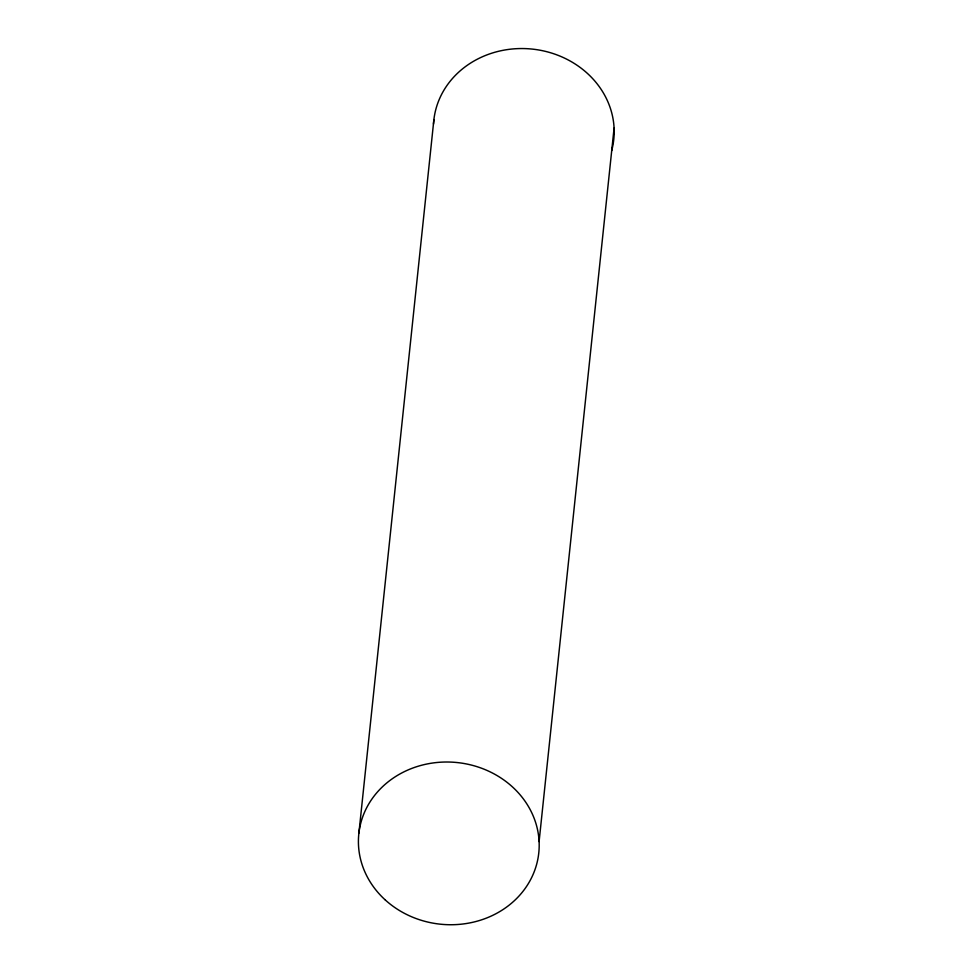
<?xml version="1.0" encoding="UTF-8"?>
<svg xmlns="http://www.w3.org/2000/svg" width="973" height="973" viewBox="0 0 973 973"><rect width="100%" height="100%" fill="white"/><g stroke="black" fill="none" stroke-linecap="round" stroke-linejoin="round"><path stroke-width="1.46" d="M358.915 833.046L433.897 119.582M539.103 841.548L614.085 128.083M433.508 124.082A90.489 81.258 6 0 1 536.634 49.647A90.489 81.258 6 0 1 611.676 150.693M385.357 900.037A90.489 81.258 6 0 0 536.281 865.605A90.489 81.258 6 0 0 424.763 764.474A90.489 81.258 6 0 0 385.357 900.037"/></g></svg>
